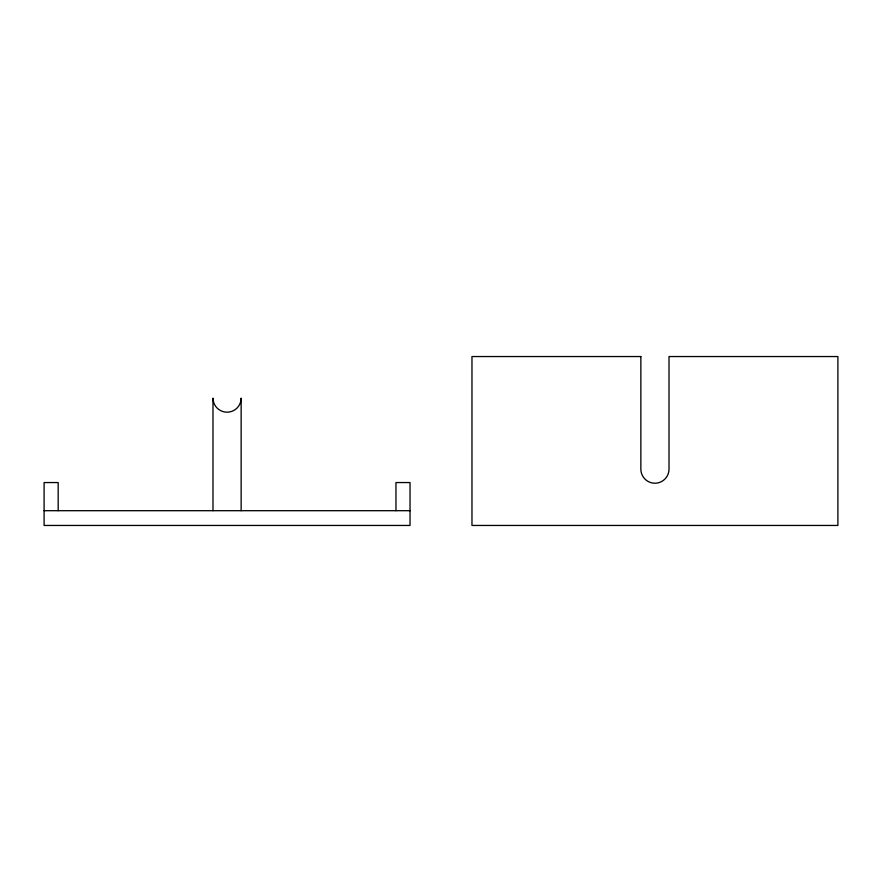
<?xml version="1.0" encoding="UTF-8"?>
<svg xmlns="http://www.w3.org/2000/svg" width="882" height="882" viewBox="0 0 882 882"><rect width="100%" height="100%" fill="white"/><g stroke="black" fill="none" stroke-linecap="round" stroke-linejoin="round"><path stroke-width="1.32" d="M44.1 510.7L410.031 510.7M395.963 510.7L395.963 482.553L410.031 482.553L410.031 525.452L44.1 525.452L44.1 482.553L58.179 482.553L58.179 510.7M241.139 510.7L241.139 398.102A14.079 14.079 0 0 1 227.071 412.181A14.079 14.079 0 0 1 212.992 398.102L212.992 510.7M640.861 356.548L471.969 356.548L471.969 525.452L837.9 525.452L837.9 356.548L669.008 356.548L669.008 469.147A14.079 14.079 0 0 1 654.929 483.226A14.079 14.079 0 0 1 640.861 469.147L640.861 356.548"/></g></svg>
